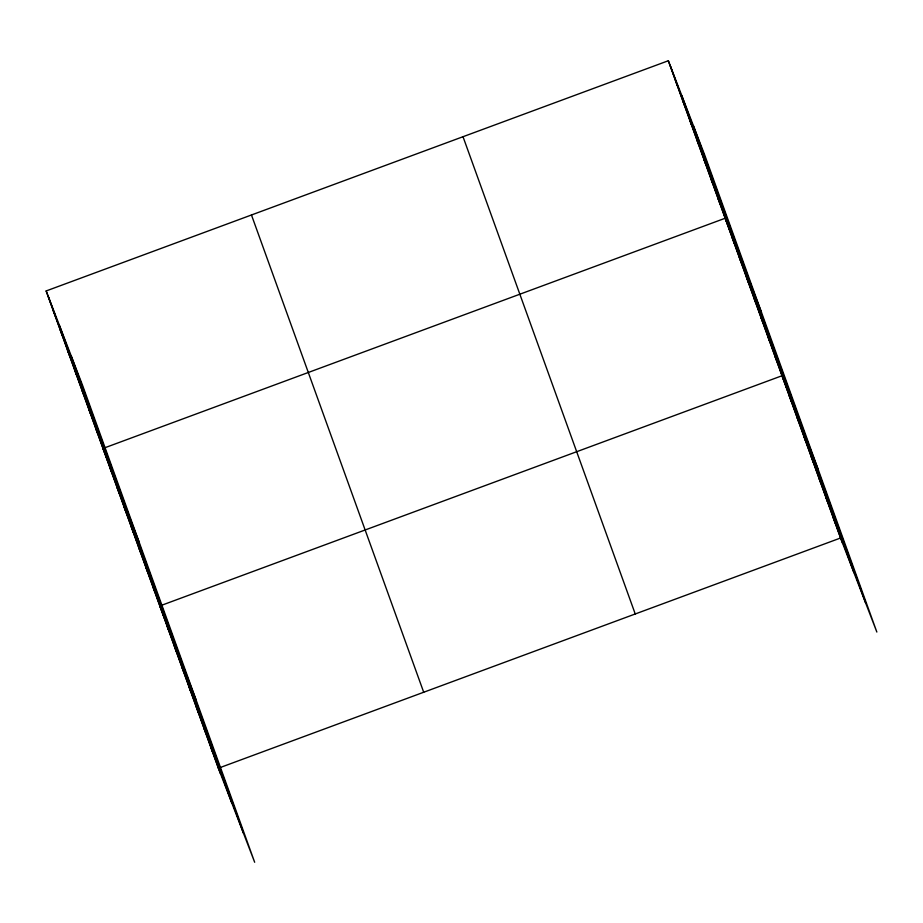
<?xml version="1.0" encoding="UTF-8"?>
<svg xmlns="http://www.w3.org/2000/svg" width="923" height="923" viewBox="0 0 923 923"><rect width="100%" height="100%" fill="white"/><g stroke="black" fill="none" stroke-linecap="round" stroke-linejoin="round"><path stroke-width="1.38" d="M46.15 290.953L82.435 384.995L254.667 862.255L218.382 768.213L46.15 290.953L668.333 60.745L704.618 154.787L876.85 632.047L840.565 538.005L668.333 60.745M161.167 605.453L782.012 375.742L818.297 469.772M218.382 768.213L840.565 538.005M675.44 80.439L677.551 85.897M682.547 100.122L684.658 105.591M689.654 119.805L691.754 125.274M696.75 139.5L698.861 144.957M703.857 159.183L705.968 164.652M710.964 178.866L713.075 184.335M718.071 198.56L720.182 204.029M761.452 312.274L725.178 218.243L102.984 448.451L139.269 542.482M732.274 237.926L734.385 243.395M739.381 257.621L741.492 263.09M746.488 277.304L748.599 282.773M753.595 296.987L755.695 302.456M760.69 316.681L762.802 322.15M767.798 336.364L769.909 341.833M774.905 356.047L777.016 361.516M789.327 396.025L791.438 401.493M796.653 416.308L798.753 421.776M803.968 436.591L806.079 442.059M811.282 456.873L813.394 462.342M818.609 477.156L820.72 482.625M825.923 497.439L828.035 502.908M833.25 517.722L835.35 523.191M53.257 310.647L55.368 316.116M60.364 330.33L62.464 335.799M67.46 350.025L69.571 355.482M74.567 369.708L76.678 375.176M81.674 389.391L83.785 394.859M88.781 409.085L90.881 414.542M95.877 428.768L97.988 434.237M110.091 468.146L112.202 473.603M117.198 487.829L119.298 493.297M124.293 507.512L126.405 512.98M131.401 527.206L133.512 532.663M138.508 546.889L140.619 552.358M145.615 566.572L147.726 572.041M152.722 586.267L154.822 591.724M159.817 605.95L196.103 699.98M167.144 626.232L169.255 631.701M174.459 646.515L176.57 651.984M181.785 666.798L183.885 672.267M189.1 687.081L191.211 692.55M196.414 707.364L198.526 712.833M203.741 727.647L205.852 733.116M211.055 747.93L213.167 753.399M693.346 125.551L865.578 602.811M681.728 95.438L853.948 572.698M670.444 66.214L842.676 543.474M463.011 136.719L635.243 613.98M251.471 214.99L423.703 692.25M71.152 355.759L243.384 833.019M59.534 325.646L231.765 802.906M48.261 296.421L220.493 773.682"/></g></svg>
